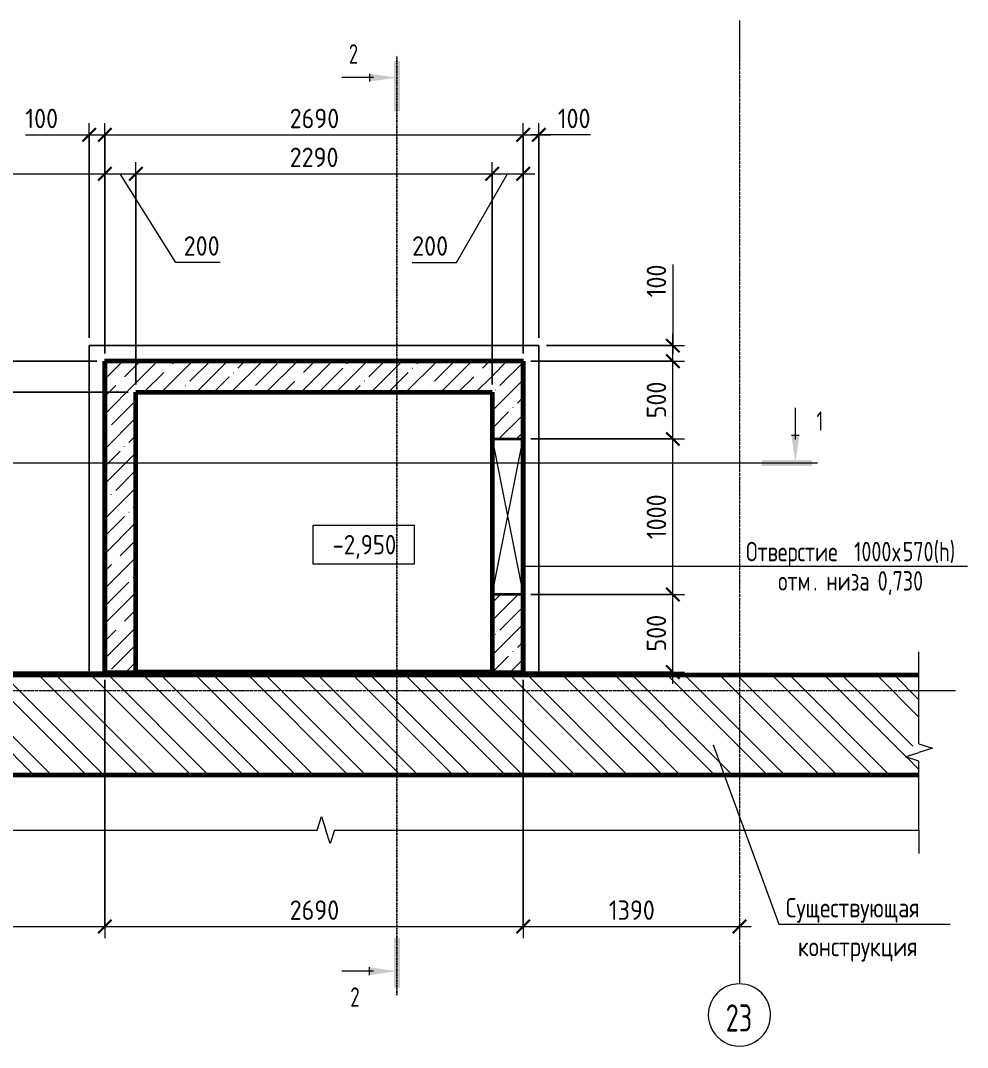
# Model space of a CAD drawing. Header units: millimetres. Extents: x 67134 to 118201, y -4983 to 13821.
# Drawn here: x 70224 to 76311, y 7217 to 13821 of the extents above; entities that cross this region are included whole.
import ezdxf

# ---------------------------------------------------------------- set-up
doc = ezdxf.new("R2010")
doc.units = ezdxf.units.MM
doc.linetypes.add('02 Штрихпунктирная _20 мм_', pattern=[25, 20, -2.5, 0, -2.5])
doc.linetypes.add('04 Пунктир 10мм', pattern=[10, 0, -10])
for name, color, linetype, lineweight in [('AA_Dim', 7, 'Continuous', 9), ('AA_Dim-50', 7, 'Continuous', 9), ('AA_Oformlenie', 7, 'Continuous', 9), ('AA_Razrez', 7, 'Continuous', 9), ('AA_Vinoska', 7, 'Continuous', 9), ('AA_Visotnaya otmetka', 7, 'Continuous', 9), ('AF_Okno', 7, 'Continuous', 20), ('AF_Pokritie', 7, 'Continuous', 9), ('AF_Stena', 7, 'Continuous', 20), ('AF_Stena_Гидроизоляция', 253, 'Continuous', 20), ('AF_Stena_Опалубка', 253, 'Continuous', 20), ('KR_Fundament', 7, 'Continuous', 20), ('Оси', 7, 'Continuous', 9)]:
    doc.layers.add(name, color=color, linetype=linetype, lineweight=lineweight)
doc.styles.add('GOST Common', font='GOST_Common.ttf', dxfattribs={"width": 0.85, "height": 125})
doc.styles.add('ISOCPEUR', font='isocpeur.TTF', dxfattribs={"width": 0.9, "height": 125})
doc.styles.add('ISOCPEUR_1', font='isocpeur.TTF', dxfattribs={"width": 0.85, "height": 125})
doc.styles.add('ISOCPEUR_2', font='isocpeur.TTF', dxfattribs={"width": 0.75, "height": 125})
doc.styles.add('ISOCPEUR_3', font='isocpeur.TTF', dxfattribs={"width": 0.7, "height": 125})
doc.styles.add('ISOCPEUR_4', font='isocpeur.TTF', dxfattribs={"width": 0.7, "height": 175})
doc.dimstyles.new('00_Точн_3_знака__прозр_', dxfattribs={"dimscale": 304.8, "dimtxt": 125.344371, "dimasz": 0.278871, "dimexe": 0.246063, "dimexo": 0.164042, "dimgap": 0.016404, "dimtad": 1, "dimdec": 3, "dimrnd": 0.001, "dimdsep": 46, "dimtxsty": 'ISOCPEUR', "dimblk1": 'OBLIQUE', "dimblk2": 'OBLIQUE', "dimsah": 1, "dimcen": 0.09, "dimdle": 0.246063, "dimazin": 0, "dimtfac": 1, "dimtdec": 4, "dimtix": 1, "dimtmove": 0, "dimatfit": 3, "dimfxl": 1, "dimtvp": 1, "dimtolj": 1, "dimtzin": 0, "dimlwd": 18, "dimlwe": 18, "dimarcsym": 2})
doc.dimstyles.new('00_Точн_3_знака__прозр__1', dxfattribs={"dimscale": 304.8, "dimtxt": 125.344371, "dimasz": 0.278871, "dimexe": 0.246063, "dimexo": 0.164042, "dimgap": 0.016404, "dimtad": 1, "dimdec": 3, "dimrnd": 0.001, "dimdsep": 46, "dimtxsty": 'ISOCPEUR', "dimblk1": 'OBLIQUE', "dimblk2": 'OBLIQUE', "dimsah": 1, "dimcen": 0.09, "dimdle": 0.246063, "dimazin": 0, "dimtfac": 1, "dimtdec": 4, "dimtix": 1, "dimtmove": 1, "dimatfit": 3, "dimfxl": 1, "dimtvp": 1, "dimtolj": 1, "dimtzin": 0, "dimlwd": 18, "dimlwe": 18, "dimarcsym": 2})
doc.dimstyles.new('05_Округл_5мм__прозр_', dxfattribs={"dimscale": 304.8, "dimtxt": 125.344371, "dimasz": 0.278871, "dimexe": 0.246063, "dimexo": 0.164042, "dimgap": 0.016404, "dimtad": 1, "dimdec": 0, "dimrnd": 5, "dimdsep": 46, "dimtxsty": 'ISOCPEUR', "dimblk1": 'OBLIQUE', "dimblk2": 'OBLIQUE', "dimsah": 1, "dimcen": 0.09, "dimdle": 0.246063, "dimazin": 0, "dimtfac": 1, "dimtdec": 4, "dimtix": 1, "dimtmove": 1, "dimatfit": 3, "dimfxl": 1, "dimtvp": 1, "dimtolj": 1, "dimtzin": 0, "dimlwd": 18, "dimlwe": 18, "dimarcsym": 2})
doc.dimstyles.new('05_Округл_5мм__прозр__1', dxfattribs={"dimscale": 304.8, "dimtxt": 125.344371, "dimasz": 0.278871, "dimexe": 0.246063, "dimexo": 0.164042, "dimgap": 0.016404, "dimtad": 1, "dimdec": 0, "dimrnd": 5, "dimdsep": 46, "dimtxsty": 'ISOCPEUR', "dimblk1": 'OBLIQUE', "dimblk2": 'OBLIQUE', "dimsah": 1, "dimcen": 0.09, "dimdle": 0.246063, "dimazin": 0, "dimtfac": 1, "dimtdec": 4, "dimtix": 1, "dimtmove": 0, "dimatfit": 3, "dimfxl": 1, "dimtvp": 1, "dimtolj": 1, "dimtzin": 0, "dimlwd": 18, "dimlwe": 18, "dimarcsym": 2})
pattern_1 = [(45, (83295.76, -55205.68), (-112.2532, 112.2532), []), (45, (83408.01, -55205.68), (-112.2532, 112.2532), [198.438, -39.688, 1.676, -38.011])]

# ---------------------------------------------------------------- blocks, each defined once
blk = doc.blocks.new('231_Отверстие прямоугольное в стене _Окно_Стена_ - Отверстие прямоугольное с обрамлением-4060099-Схема расположения форшахты в_о 22-23_Б')
at = {"layer": 'AA_Oformlenie', "lineweight": 35}
for p, q in [((-375, -100), (-375, 100)), ((-375, 100), (625, 100)), ((625, 100), (625, -100)), ((625, -100), (-375, -100))]:
    blk.add_line(p, q, dxfattribs=at)
at = {"layer": 'AA_Oformlenie'}
for p, q in [((-375, 100), (-375, -100)), ((625, 100), (-375, 100)), ((625, 100), (-375, -100)), ((-375, 100), (625, -100)), ((625, 100), (625, -100)), ((-375, -100), (625, -100))]:
    blk.add_line(p, q, dxfattribs=at)
at = {"layer": 'AF_Okno', "lineweight": 9}
for p, q in [((482.5, 100), (-375, 100)), ((625, 100), (482.5, 100)), ((-375, -100), (-232.5, -100)), ((-232.5, -100), (625, -100))]:
    blk.add_line(p, q, dxfattribs=at)
blk = doc.blocks.new('011_ЛинияОбрыва _ЭлУзла_Линия_ - Тип 1-4027344-Схема расположения форшахты в_о 22-23_Б')
at = {"layer": 'AA_Oformlenie'}
for p, q in [((0, 0), (4176.6, 0)), ((4287.9, 0), (8044.3, 0))]:
    blk.add_line(p, q, dxfattribs=at)
blk = doc.blocks.new('011_ЛинияОбрыва _ЭлУзла_Линия_ - Тип 1-4027318-Схема расположения форшахты в_о 22-23_Б')
at = {"layer": 'AA_Oformlenie'}
for p, q in [((0, 0), (442.5, 0)), ((553.8, 0), (995, 0))]:
    blk.add_line(p, q, dxfattribs=at)
blk = doc.blocks.new('DIMBLOCK1-Схема расположения форшахты в_о 22-23_Б')
at = {"layer": 'AA_Dim-50', "lineweight": 18}
for p, q in [((70765.1, 9580), (70765.1, 7919.4)), ((70765.1, 7994.4), (70765.1, 9580)), ((68520.1, 7994.4), (70765.1, 7994.4)), ((68595.1, 8004.5), (68595.1, 7919.4)), ((68595.1, 7994.4), (68595.1, 8004.5))]:
    blk.add_line(p, q, dxfattribs=at)
at = {"layer": 'AA_Dim-50', "lineweight": 30}
for p, q in [((68595.1, 7994.4), (68552.6, 7951.9)), ((68595.1, 7994.4), (68637.6, 8036.9)), ((70765.1, 7994.4), (70722.6, 7951.9)), ((70765.1, 7994.4), (70807.6, 8036.9))]:
    blk.add_line(p, q, dxfattribs=at)
at = {"layer": 'AA_Dim-50', "color": 0, "lineweight": 18, "insert": (69535.8, 8162.2), "char_height": 125, "width": 346.234, "attachment_point": 1, "line_spacing_factor": 1.135194, "style": 'ISOCPEUR'}
blk.add_mtext('2170', dxfattribs=at)
blk = doc.blocks.new('_Oblique')
at = {"color": 0, "linetype": 'ByBlock', "lineweight": -2}
blk.add_line((-0.5, -0.5), (0.5, 0.5), dxfattribs=at)
blk = doc.blocks.new('DIMBLOCK2-Схема расположения форшахты в_о 22-23_Б')
at = {"layer": 'AA_Dim-50', "lineweight": 18}
for p, q in [((70765.1, 9580), (70765.1, 7919.4)), ((70765.1, 7994.4), (70765.1, 9580)), ((73455.1, 9580), (73455.1, 7919.4)), ((73455.1, 7994.4), (73455.1, 9580)), ((70765.1, 7994.4), (73455.1, 7994.4))]:
    blk.add_line(p, q, dxfattribs=at)
at = {"layer": 'AA_Dim-50', "lineweight": 30}
for p, q in [((70765.1, 7994.4), (70722.6, 7951.9)), ((70765.1, 7994.4), (70807.6, 8036.9)), ((73455.1, 7994.4), (73412.6, 7951.9)), ((73455.1, 7994.4), (73497.6, 8036.9))]:
    blk.add_line(p, q, dxfattribs=at)
at = {"layer": 'AA_Dim-50', "color": 0, "lineweight": 18, "insert": (71954, 8162.2), "char_height": 125, "width": 374.614, "attachment_point": 1, "line_spacing_factor": 1.135194, "style": 'ISOCPEUR'}
blk.add_mtext('2690', dxfattribs=at)
blk = doc.blocks.new('DIMBLOCK3-Схема расположения форшахты в_о 22-23_Б')
at = {"layer": 'AA_Dim-50', "lineweight": 18}
for p, q in [((73455.1, 9580), (73455.1, 7919.4)), ((73455.1, 7994.4), (73455.1, 9580)), ((73455.1, 7994.4), (74920.1, 7994.4)), ((74845.1, 8004.5), (74845.1, 7919.4)), ((74845.1, 7994.4), (74845.1, 8004.5))]:
    blk.add_line(p, q, dxfattribs=at)
at = {"layer": 'AA_Dim-50', "lineweight": 30}
for p, q in [((73455.1, 7994.4), (73412.6, 7951.9)), ((73455.1, 7994.4), (73497.6, 8036.9)), ((74845.1, 7994.4), (74802.6, 7951.9)), ((74845.1, 7994.4), (74887.6, 8036.9))]:
    blk.add_line(p, q, dxfattribs=at)
at = {"layer": 'AA_Dim-50', "color": 0, "lineweight": 18, "insert": (74005.8, 8162.2), "char_height": 125, "width": 346.234, "attachment_point": 1, "line_spacing_factor": 1.135194, "style": 'ISOCPEUR'}
blk.add_mtext('1390', dxfattribs=at)
blk = doc.blocks.new('DIMBLOCK4-Схема расположения форшахты в_о 22-23_Б')
at = {"layer": 'AA_Dim-50', "lineweight": 18}
for p, q in [((69955.9, 12181.7), (69955.9, 11897.5)), ((69955.9, 11897.5), (69955.9, 11530)), ((69955.9, 11705), (69955.9, 11430)), ((70715.1, 11630), (69880.9, 11630)), ((69955.9, 11630), (70715.1, 11630)), ((70915.1, 11430), (69880.9, 11430)), ((69955.9, 11430), (70915.1, 11430))]:
    blk.add_line(p, q, dxfattribs=at)
at = {"layer": 'AA_Dim-50', "lineweight": 30}
for p, q in [((69955.9, 11630), (69913.4, 11672.5)), ((69955.9, 11630), (69998.4, 11587.5)), ((69955.9, 11430), (69913.4, 11472.5)), ((69955.9, 11430), (69998.4, 11387.5))]:
    blk.add_line(p, q, dxfattribs=at)
at = {"layer": 'AA_Dim-50', "color": 0, "lineweight": 18, "insert": (69788.1, 11947.5), "char_height": 125, "width": 280.961, "attachment_point": 1, "rotation": 90, "line_spacing_factor": 1.135194, "style": 'ISOCPEUR'}
blk.add_mtext('200', dxfattribs=at)
blk = doc.blocks.new('DIMBLOCK5-Схема расположения форшахты в_о 22-23_Б')
at = {"layer": 'AA_Dim-50', "lineweight": 18}
for p, q in [((70915.1, 11430), (69880.9, 11430)), ((69955.9, 11430), (69955.9, 9629.5)), ((69955.9, 11430), (70915.1, 11430)), ((70715.1, 9629.5), (69880.9, 9629.5)), ((69955.9, 9629.5), (70715.1, 9629.5))]:
    blk.add_line(p, q, dxfattribs=at)
at = {"layer": 'AA_Dim-50', "lineweight": 30}
for p, q in [((69955.9, 11430), (69913.4, 11472.5)), ((69955.9, 11430), (69998.4, 11387.5)), ((69955.9, 9629.5), (69913.4, 9672)), ((69955.9, 9629.5), (69998.4, 9587))]:
    blk.add_line(p, q, dxfattribs=at)
at = {"layer": 'AA_Dim-50', "color": 0, "lineweight": 18, "insert": (69788.1, 10385.5), "char_height": 125, "width": 346.234, "attachment_point": 1, "rotation": 90, "line_spacing_factor": 1.135194, "style": 'ISOCPEUR'}
blk.add_mtext('1800', dxfattribs=at)
blk = doc.blocks.new('DIMBLOCK6-Схема расположения форшахты в_о 22-23_Б')
at = {"layer": 'AA_Dim-50', "lineweight": 18}
for p, q in [((69698.1, 10237.5), (69698.1, 9787.8)), ((69698.1, 9787.8), (69955.9, 9619.7)), ((70715.1, 9629.5), (69880.9, 9629.5)), ((69966, 9610), (69880.9, 9610)), ((69955.9, 9629.5), (69955.9, 9610)), ((69955.9, 9629.5), (70715.1, 9629.5)), ((69955.9, 9610), (69966, 9610))]:
    blk.add_line(p, q, dxfattribs=at)
at = {"layer": 'AA_Dim-50', "lineweight": 30}
for p, q in [((69955.9, 9629.5), (69913.4, 9672)), ((69955.9, 9610), (69913.4, 9652.5)), ((69955.9, 9629.5), (69998.4, 9587)), ((69955.9, 9610), (69998.4, 9567.5))]:
    blk.add_line(p, q, dxfattribs=at)
at = {"layer": 'AA_Dim-50', "color": 0, "lineweight": 18, "insert": (69530.3, 9837.8), "char_height": 125, "width": 479.62, "attachment_point": 1, "rotation": 90, "line_spacing_factor": 1.135194, "style": 'ISOCPEUR'}
blk.add_mtext('д.ш.20', dxfattribs=at)
blk = doc.blocks.new('Высотные отметки - Рамка вверх-400294-Схема расположения форшахты в_о 22-23_Б')
at = {"layer": 'AA_Vinoska'}
for p, q in [((-13, 0), (-13, 5)), ((-13, 5), (0, 5)), ((0, 5), (0, 0)), ((0, 0), (-13, 0))]:
    blk.add_line(p, q, dxfattribs=at)
blk = doc.blocks.new('DIMBLOCK8-Схема расположения форшахты в_о 22-23_Б')
at = {"layer": 'AA_Dim-50', "lineweight": 18}
for p, q in [((70765.1, 11680), (70765.1, 12910.6)), ((68520.1, 12835.6), (70765.1, 12835.6)), ((68595.1, 12845.7), (68595.1, 12760.6)), ((68595.1, 12835.6), (68595.1, 12845.7)), ((70765.1, 12835.6), (70765.1, 11680))]:
    blk.add_line(p, q, dxfattribs=at)
at = {"layer": 'AA_Dim-50', "lineweight": 30}
for p, q in [((68595.1, 12835.6), (68552.6, 12793.1)), ((68595.1, 12835.6), (68637.6, 12878.1)), ((70765.1, 12835.6), (70722.6, 12793.1)), ((70765.1, 12835.6), (70807.6, 12878.1))]:
    blk.add_line(p, q, dxfattribs=at)
at = {"layer": 'AA_Dim-50', "color": 0, "lineweight": 18, "insert": (69535.8, 13003.5), "char_height": 125, "width": 346.234, "attachment_point": 1, "line_spacing_factor": 1.135194, "style": 'ISOCPEUR'}
blk.add_mtext('2170', dxfattribs=at)
blk = doc.blocks.new('DIMBLOCK9-Схема расположения форшахты в_о 22-23_Б')
at = {"layer": 'AA_Dim-50', "lineweight": 18}
for p, q in [((70765.1, 11680), (70765.1, 12910.6)), ((70965.1, 11480), (70965.1, 12910.6)), ((70765.1, 12835.6), (70965.1, 12835.6)), ((70765.1, 12835.6), (70765.1, 11680)), ((71222.7, 12265.6), (70865.1, 12835.6)), ((70965.1, 12835.6), (70965.1, 11480)), ((71506.8, 12265.6), (71222.7, 12265.6))]:
    blk.add_line(p, q, dxfattribs=at)
at = {"layer": 'AA_Dim-50', "lineweight": 30}
for p, q in [((70765.1, 12835.6), (70722.6, 12793.1)), ((70765.1, 12835.6), (70807.6, 12878.1)), ((70965.1, 12835.6), (70922.6, 12793.1)), ((70965.1, 12835.6), (71007.6, 12878.1))]:
    blk.add_line(p, q, dxfattribs=at)
at = {"layer": 'AA_Dim-50', "color": 0, "lineweight": 18, "insert": (71272.7, 12433.5), "char_height": 125, "width": 280.961, "attachment_point": 1, "line_spacing_factor": 1.135194, "style": 'ISOCPEUR'}
blk.add_mtext('200', dxfattribs=at)
blk = doc.blocks.new('DIMBLOCK10-Схема расположения форшахты в_о 22-23_Б')
at = {"layer": 'AA_Dim-50', "lineweight": 18}
for p, q in [((70965.1, 11480), (70965.1, 12910.6)), ((73255.1, 11480), (73255.1, 12910.6)), ((70965.1, 12835.6), (73255.1, 12835.6)), ((70965.1, 12835.6), (70965.1, 11480)), ((73255.1, 12835.6), (73255.1, 11480))]:
    blk.add_line(p, q, dxfattribs=at)
at = {"layer": 'AA_Dim-50', "lineweight": 30}
for p, q in [((70965.1, 12835.6), (70922.6, 12793.1)), ((70965.1, 12835.6), (71007.6, 12878.1)), ((73255.1, 12835.6), (73212.6, 12793.1)), ((73255.1, 12835.6), (73297.6, 12878.1))]:
    blk.add_line(p, q, dxfattribs=at)
at = {"layer": 'AA_Dim-50', "color": 0, "lineweight": 18, "insert": (71954, 13003.5), "char_height": 125, "width": 374.614, "attachment_point": 1, "line_spacing_factor": 1.135194, "style": 'ISOCPEUR'}
blk.add_mtext('2290', dxfattribs=at)
blk = doc.blocks.new('DIMBLOCK11-Схема расположения форшахты в_о 22-23_Б')
at = {"layer": 'AA_Dim-50', "lineweight": 18}
for p, q in [((73255.1, 11480), (73255.1, 12910.6)), ((73455.1, 11680), (73455.1, 12910.6)), ((73025.5, 12265.6), (73355.1, 12835.6)), ((73255.1, 12835.6), (73530.1, 12835.6)), ((73255.1, 12835.6), (73255.1, 11480)), ((73455.1, 12835.6), (73455.1, 11680)), ((72741.4, 12265.6), (73025.5, 12265.6))]:
    blk.add_line(p, q, dxfattribs=at)
at = {"layer": 'AA_Dim-50', "lineweight": 30}
for p, q in [((73255.1, 12835.6), (73212.6, 12793.1)), ((73255.1, 12835.6), (73297.6, 12878.1)), ((73455.1, 12835.6), (73412.6, 12793.1)), ((73455.1, 12835.6), (73497.6, 12878.1))]:
    blk.add_line(p, q, dxfattribs=at)
at = {"layer": 'AA_Dim-50', "color": 0, "lineweight": 18, "insert": (72741.4, 12433.5), "char_height": 125, "width": 280.961, "attachment_point": 1, "line_spacing_factor": 1.135194, "style": 'ISOCPEUR'}
blk.add_mtext('200', dxfattribs=at)
blk = doc.blocks.new('010_Текст с выноской - Текст 2 строки-4027658-Схема расположения форшахты в_о 22-23_Б')
at = {"layer": 'AA_Vinoska'}
blk.add_line((-11, 0), (11, 0), dxfattribs=at)
blk = doc.blocks.new('DIMBLOCK12-Схема расположения форшахты в_о 22-23_Б')
at = {"layer": 'AA_Dim-50', "lineweight": 30}
for p, q in [((74416.8, 10130), (74374.3, 10172.5)), ((74416.8, 10130), (74459.3, 10087.5)), ((74416.8, 9629.5), (74374.3, 9672)), ((74416.8, 9629.5), (74459.3, 9587))]:
    blk.add_line(p, q, dxfattribs=at)
at = {"layer": 'AA_Dim-50', "lineweight": 18}
for p, q in [((73505.1, 10130), (74491.8, 10130)), ((74416.8, 10130), (73505.1, 10130)), ((74416.8, 9554.5), (74416.8, 10130)), ((73505.1, 9629.5), (74491.8, 9629.5)), ((74416.8, 9629.5), (73505.1, 9629.5))]:
    blk.add_line(p, q, dxfattribs=at)
at = {"layer": 'AA_Dim-50', "color": 0, "lineweight": 18, "insert": (74248.9, 9762.7), "char_height": 125, "width": 280.961, "attachment_point": 1, "rotation": 90, "line_spacing_factor": 1.135194, "style": 'ISOCPEUR'}
blk.add_mtext('500', dxfattribs=at)
blk = doc.blocks.new('DIMBLOCK13-Схема расположения форшахты в_о 22-23_Б')
at = {"layer": 'AA_Dim-50', "lineweight": 30}
for p, q in [((74416.8, 11130), (74374.3, 11172.5)), ((74416.8, 11130), (74459.3, 11087.5)), ((74416.8, 10130), (74374.3, 10172.5)), ((74416.8, 10130), (74459.3, 10087.5))]:
    blk.add_line(p, q, dxfattribs=at)
at = {"layer": 'AA_Dim-50', "lineweight": 18}
for p, q in [((73505.1, 11130), (74491.8, 11130)), ((74416.8, 11130), (73505.1, 11130)), ((74416.8, 10130), (74416.8, 11130)), ((73505.1, 10130), (74491.8, 10130)), ((74416.8, 10130), (73505.1, 10130))]:
    blk.add_line(p, q, dxfattribs=at)
at = {"layer": 'AA_Dim-50', "color": 0, "lineweight": 18, "insert": (74248.9, 10485.7), "char_height": 125, "width": 346.234, "attachment_point": 1, "rotation": 90, "line_spacing_factor": 1.135194, "style": 'ISOCPEUR'}
blk.add_mtext('1000', dxfattribs=at)
blk = doc.blocks.new('DIMBLOCK14-Схема расположения форшахты в_о 22-23_Б')
at = {"layer": 'AA_Dim-50', "lineweight": 18}
for p, q in [((73505.1, 11630), (74491.8, 11630)), ((74416.8, 11630), (73505.1, 11630)), ((74416.8, 11130), (74416.8, 11630)), ((73505.1, 11130), (74491.8, 11130)), ((74416.8, 11130), (73505.1, 11130))]:
    blk.add_line(p, q, dxfattribs=at)
at = {"layer": 'AA_Dim-50', "lineweight": 30}
for p, q in [((74416.8, 11630), (74374.3, 11672.5)), ((74416.8, 11630), (74459.3, 11587.5)), ((74416.8, 11130), (74374.3, 11172.5)), ((74416.8, 11130), (74459.3, 11087.5))]:
    blk.add_line(p, q, dxfattribs=at)
at = {"layer": 'AA_Dim-50', "color": 0, "lineweight": 18, "insert": (74248.9, 11262.9), "char_height": 125, "width": 280.961, "attachment_point": 1, "rotation": 90, "line_spacing_factor": 1.135194, "style": 'ISOCPEUR'}
blk.add_mtext('500', dxfattribs=at)
blk = doc.blocks.new('DIMBLOCK15-Схема расположения форшахты в_о 22-23_Б')
at = {"layer": 'AA_Dim-50', "lineweight": 18}
for p, q in [((74416.8, 12251.5), (74416.8, 11991)), ((74416.8, 11991), (74416.8, 11680)), ((74416.8, 11630), (74416.8, 11805)), ((73605.1, 11730), (74491.8, 11730)), ((74416.8, 11730), (73605.1, 11730)), ((73505.1, 11630), (74491.8, 11630)), ((74416.8, 11630), (73505.1, 11630))]:
    blk.add_line(p, q, dxfattribs=at)
at = {"layer": 'AA_Dim-50', "lineweight": 30}
for p, q in [((74416.8, 11730), (74374.3, 11772.5)), ((74416.8, 11730), (74459.3, 11687.5)), ((74416.8, 11630), (74374.3, 11672.5)), ((74416.8, 11630), (74459.3, 11587.5))]:
    blk.add_line(p, q, dxfattribs=at)
at = {"layer": 'AA_Dim-50', "color": 0, "lineweight": 18, "insert": (74248.9, 12041), "char_height": 125, "width": 252.581, "attachment_point": 1, "rotation": 90, "line_spacing_factor": 1.135194, "style": 'ISOCPEUR'}
blk.add_mtext('100', dxfattribs=at)
blk = doc.blocks.new('042_М_Отверстия - Позиция и размер-2808408-Схема расположения форшахты в_о 22-23_Б')
at = {"layer": 'AA_Vinoska'}
blk.add_line((-15, 0), (15, 0), dxfattribs=at)
blk = doc.blocks.new('Разрез - Номер узла_ спереди-394134-Схема расположения форшахты в_о 22-23_Б')
at = {"layer": 'AA_Razrez'}
for points in [[(7.33, 0.4), (7.33, -0.39), (0.87, -0.39), (0.87, 0.4)], [(3.5, -3.53), (2.5, -3.53), (3, 0)]]:
    blk.add_hatch(color=256, dxfattribs=at).paths.add_polyline_path(points)
for p, q in [((2.5, -3.53), (3.5, -3.53)), ((3, -3), (3, -7.1))]:
    blk.add_line(p, q, dxfattribs=at)
blk = doc.blocks.new('DIMBLOCK16-Схема расположения форшахты в_о 22-23_Б')
at = {"layer": 'AA_Dim-50', "lineweight": 18}
for p, q in [((70665.1, 11780), (70665.1, 13160.6)), ((70765.1, 11680), (70765.1, 13160.6)), ((70254.8, 13085.6), (70515.2, 13085.6)), ((70515.2, 13085.6), (70715.1, 13085.6)), ((70590.1, 13085.6), (70765.1, 13085.6)), ((70665.1, 13085.6), (70665.1, 11780)), ((70765.1, 13085.6), (70765.1, 11680))]:
    blk.add_line(p, q, dxfattribs=at)
at = {"layer": 'AA_Dim-50', "lineweight": 30}
for p, q in [((70665.1, 13085.6), (70622.6, 13043.1)), ((70665.1, 13085.6), (70707.6, 13128.1)), ((70765.1, 13085.6), (70722.6, 13043.1)), ((70765.1, 13085.6), (70807.6, 13128.1))]:
    blk.add_line(p, q, dxfattribs=at)
at = {"layer": 'AA_Dim-50', "color": 0, "lineweight": 18, "insert": (70254.8, 13253.5), "char_height": 125, "width": 252.581, "attachment_point": 1, "line_spacing_factor": 1.135194, "style": 'ISOCPEUR'}
blk.add_mtext('100', dxfattribs=at)
blk = doc.blocks.new('DIMBLOCK17-Схема расположения форшахты в_о 22-23_Б')
at = {"layer": 'AA_Dim-50', "lineweight": 18}
for p, q in [((70765.1, 11680), (70765.1, 13160.6)), ((73455.1, 11680), (73455.1, 13160.6)), ((70765.1, 13085.6), (73455.1, 13085.6)), ((70765.1, 13085.6), (70765.1, 11680)), ((73455.1, 13085.6), (73455.1, 11680))]:
    blk.add_line(p, q, dxfattribs=at)
at = {"layer": 'AA_Dim-50', "lineweight": 30}
for p, q in [((70765.1, 13085.6), (70722.6, 13043.1)), ((70765.1, 13085.6), (70807.6, 13128.1)), ((73455.1, 13085.6), (73412.6, 13043.1)), ((73455.1, 13085.6), (73497.6, 13128.1))]:
    blk.add_line(p, q, dxfattribs=at)
at = {"layer": 'AA_Dim-50', "color": 0, "lineweight": 18, "insert": (71954, 13253.5), "char_height": 125, "width": 374.614, "attachment_point": 1, "line_spacing_factor": 1.135194, "style": 'ISOCPEUR'}
blk.add_mtext('2690', dxfattribs=at)
blk = doc.blocks.new('DIMBLOCK18-Схема расположения форшахты в_о 22-23_Б')
at = {"layer": 'AA_Dim-50', "lineweight": 18}
for p, q in [((73455.1, 11680), (73455.1, 13160.6)), ((73555.1, 11780), (73555.1, 13160.6)), ((73455.1, 13085.6), (73630.1, 13085.6)), ((73455.1, 13085.6), (73455.1, 11680)), ((73627.4, 13085.6), (73505.1, 13085.6)), ((73555.1, 13085.6), (73555.1, 11780)), ((73887.9, 13085.6), (73627.4, 13085.6))]:
    blk.add_line(p, q, dxfattribs=at)
at = {"layer": 'AA_Dim-50', "lineweight": 30}
for p, q in [((73455.1, 13085.6), (73412.6, 13043.1)), ((73455.1, 13085.6), (73497.6, 13128.1)), ((73555.1, 13085.6), (73512.6, 13043.1)), ((73555.1, 13085.6), (73597.6, 13128.1))]:
    blk.add_line(p, q, dxfattribs=at)
at = {"layer": 'AA_Dim-50', "color": 0, "lineweight": 18, "insert": (73677.4, 13253.5), "char_height": 125, "width": 252.581, "attachment_point": 1, "line_spacing_factor": 1.135194, "style": 'ISOCPEUR'}
blk.add_mtext('100', dxfattribs=at)
blk = doc.blocks.new('Разрез - Номер узла_ сзади-394133-Схема расположения форшахты в_о 22-23_Б')
at = {"layer": 'AA_Razrez'}
for points in [[(7.33, 0.4), (7.33, -0.39), (0.87, -0.39), (0.87, 0.4)], [(3.5, -3.53), (2.5, -3.53), (3, 0)]]:
    blk.add_hatch(color=256, dxfattribs=at).paths.add_polyline_path(points)
for p, q in [((2.5, -3.53), (3.5, -3.53)), ((3, -3), (3, -7.1))]:
    blk.add_line(p, q, dxfattribs=at)
blk = doc.blocks.new('Ось сетки - d_4мм-2765513-Схема расположения форшахты в_о 22-23_Б')
at = {"layer": 'Оси'}
for start, end in [(360, 180), (360, 180), (180, 360), (180, 360)]:
    blk.add_arc((0, 0), 4, start, end, dxfattribs=at)

msp = doc.modelspace()

# ---------------------------------------------------------------- hatches: boundary and pattern name
at = {"layer": 'AF_Stena', "lineweight": 9}
h = msp.add_hatch(dxfattribs=at)
h.set_pattern_fill('FP_1', color=256, style=0, pattern_type=2)
h.set_pattern_definition(pattern_1)
h.paths.add_polyline_path([(70765.0616, 9630), (70965.0616, 9630), (70965.0616, 11630), (70765.0616, 11630)])
h = msp.add_hatch(dxfattribs=at)
h.set_pattern_fill('FP_1', color=256, style=0, pattern_type=2)
h.set_pattern_definition(pattern_1)
h.paths.add_polyline_path([(73255.0616, 11430), (73255.0616, 11630), (70965.0616, 11630), (70965.0616, 11430)])
h = msp.add_hatch(dxfattribs=at)
h.set_pattern_fill('FP_1', color=256, style=0, pattern_type=2)
h.set_pattern_definition(pattern_1)
h.paths.add_polyline_path([(73255.0616, 9630), (73455.0616, 9630), (73455.0616, 10130), (73255.0616, 10130)])
h.paths.add_polyline_path([(73255.0616, 11130), (73455.0616, 11130), (73455.0616, 11630), (73255.0616, 11630), (73255.0616, 11430)])
h = msp.add_hatch(dxfattribs=at)
h.set_pattern_fill('FP_2', color=256, style=0, pattern_type=2)
h.set_pattern_definition([(135, (83295.76, -55205.68), (-168.3798, -168.3798), []), (135, (83408.01, -55205.68), (-168.3798, -168.3798), [])])
h.paths.add_polyline_path([(75912.7257, 8970), (75999.3282, 8970), (75999.3282, 9057.5), (75912.7257, 9085), (75999.3282, 9112.5), (75960.0755, 9112.5), (75960.0755, 9168.8087), (75999.3282, 9168.8087), (75999.3282, 9610), (68595.0616, 9610), (68595.0616, 8970)])

# ---------------------------------------------------------------- linework, layer by layer
at = {"layer": 'AA_Razrez', "linetype": '04 Пунктир 10мм'}
for p, q in [((72643.2639, 7557.2154), (72643.2639, 13603.8936)), ((67273.5893, 10975.9045), (75354.7541, 10975.9045))]:
    msp.add_line(p, q, dxfattribs=at)
at = {"layer": 'AA_Vinoska'}
for p, q in [((73440.9198, 10311.0981), (74810.8426, 10311.0981)), ((75999.3282, 9610), (75999.3282, 9760)), ((74675.2445, 9163.0681), (75099.1546, 8008.946)), ((75999.3282, 9168.8087), (76085.9784, 9140.6543)), ((76085.9784, 9140.6543), (75999.3282, 9112.5)), ((75912.7257, 9085), (75999.3282, 9112.5)), ((75999.3282, 9057.5), (75912.7257, 9085)), ((72131.6391, 8615), (72159.1391, 8701.6025)), ((72159.1391, 8701.6025), (72186.6391, 8615)), ((72214.7934, 8528.3499), (72186.6391, 8615)), ((72242.9478, 8615), (72214.7934, 8528.3499)), ((75999.3282, 8615), (75999.3282, 8465))]:
    msp.add_line(p, q, dxfattribs=at)
at = {"layer": 'AA_Visotnaya otmetka'}
msp.add_line((72754.5426, 10324.8141), (72754.5426, 10324.8141), dxfattribs=at)
msp.add_line((72754.5426, 10324.8141), (72754.5426, 10324.8141), dxfattribs=at)
at = {"layer": 'AF_Pokritie'}
for p, q in [((70665.0616, 9630), (70665.0616, 11730)), ((70665.0616, 11730), (73555.0616, 11730)), ((73555.0616, 11730), (70665.0616, 11730)), ((70665.0616, 11730), (70665.0616, 9630)), ((73555.0616, 11730), (73555.0616, 9630)), ((73555.0616, 9630), (73555.0616, 11730)), ((73555.0616, 9630), (70665.0616, 9630)), ((70665.0616, 9630), (73555.0616, 9630))]:
    msp.add_line(p, q, dxfattribs=at)
at = {"layer": 'AF_Stena_Гидроизоляция'}
for p, q in [((73456.0616, 11631), (70764.0616, 11631)), ((70764.0616, 11631), (73456.0616, 11631)), ((70764.0616, 11630), (70764.0616, 11631)), ((70764.0616, 11630), (70764.0616, 11631)), ((73456.0616, 11630), (70764.0616, 11630)), ((70764.0616, 11630), (73456.0616, 11630)), ((73456.0616, 11631), (73456.0616, 11630)), ((73456.0616, 11630), (73456.0616, 11631))]:
    msp.add_line(p, q, dxfattribs=at)
at = {"layer": 'AF_Stena_Гидроизоляция', "lineweight": 60}
for p, q in [((70764.0616, 11630), (70764.0616, 9630)), ((70765.0616, 11630), (70764.0616, 11630)), ((70765.0616, 9630), (70765.0616, 11630)), ((73455.0616, 11630), (73455.0616, 9630)), ((73456.0616, 11630), (73455.0616, 11630)), ((73456.0616, 9630), (73456.0616, 11630)), ((70764.0616, 9630), (70765.0616, 9630)), ((70765.0616, 9630), (70765.0616, 9629)), ((70765.0616, 9629), (73455.0616, 9629)), ((73255.0616, 9630), (70965.0616, 9630)), ((73455.0616, 9629), (73455.0616, 9630)), ((73455.0616, 9630), (73456.0616, 9630))]:
    msp.add_line(p, q, dxfattribs=at)
at = {"layer": 'AF_Stena_Опалубка', "lineweight": 60}
for p, q in [((70965.0616, 11630), (70765.0616, 11630)), ((70765.0616, 11630), (70765.0616, 9630)), ((73255.0616, 11630), (70965.0616, 11630)), ((73455.0616, 11630), (73255.0616, 11630)), ((73455.0616, 9630), (73455.0616, 11630)), ((70965.0616, 9630), (70965.0616, 11430)), ((70965.0616, 11430), (73255.0616, 11430)), ((73255.0616, 11430), (73255.0616, 9630)), ((75999.3282, 9610), (68595.0616, 9610)), ((68595.0616, 8970), (75999.3282, 8970))]:
    msp.add_line(p, q, dxfattribs=at)
at = {"layer": 'KR_Fundament'}
for p, q in [((70765.0616, 9630), (70765.0616, 11630)), ((70765.0616, 11630), (73455.0616, 11630)), ((73455.0616, 11630), (70765.0616, 11630)), ((70765.0616, 11630), (70765.0616, 9630)), ((73455.0616, 11630), (73455.0616, 9630)), ((73455.0616, 9630), (73455.0616, 11630)), ((73455.0616, 9630), (70765.0616, 9630)), ((70765.0616, 9630), (73455.0616, 9630))]:
    msp.add_line(p, q, dxfattribs=at)
at = {"layer": 'Оси'}
for p, q in [((74845.0616, 13820.9214), (74845.0616, 13570.9214)), ((76235.0285, 9510), (75985.0285, 9510)), ((74845.0616, 7875.4866), (74845.0616, 7625.4866))]:
    msp.add_line(p, q, dxfattribs=at)
at = {"layer": 'Оси', "linetype": '02 Штрихпунктирная _20 мм_'}
for p, q in [((74845.0616, 13570.9214), (74845.0616, 7875.4866)), ((75985.0285, 9510), (67792.9637, 9510))]:
    msp.add_line(p, q, dxfattribs=at)

# ---------------------------------------------------------------- block references
at = {"layer": 'AA_Oformlenie', "rotation": 89.9999999999999}
msp.add_blockref('011_ЛинияОбрыва _ЭлУзла_Линия_ - Тип 1-4027318-Схема расположения форшахты в_о 22-23_Б', (75999.3282, 8615), dxfattribs=at)
at = {"layer": 'AA_Oformlenie'}
msp.add_blockref('011_ЛинияОбрыва _ЭлУзла_Линия_ - Тип 1-4027344-Схема расположения форшахты в_о 22-23_Б', (67955.0616, 8615), dxfattribs=at)
at = {"layer": 'AA_Razrez', "xscale": 49.99999999999998, "yscale": 49.99999999999998, "zscale": 49.99999999999998}
for p, rotation in [((72643.2639, 13603.8936), 269.9999999999998), ((75354.7541, 10975.9045), 180)]:
    msp.add_blockref('Разрез - Номер узла_ спереди-394134-Схема расположения форшахты в_о 22-23_Б', p, dxfattribs=dict(at, rotation=rotation))
at = {"layer": 'AA_Razrez', "extrusion": (0, 0, -1), "xscale": 49.99999999999998, "yscale": 49.99999999999998, "zscale": 49.99999999999998, "rotation": 90.00000000000001}
msp.add_blockref('Разрез - Номер узла_ сзади-394133-Схема расположения форшахты в_о 22-23_Б', (-72643.2639, 7557.2154), dxfattribs=at)
at = {"layer": 'AA_Vinoska'}
for name, p, xscale, yscale, zscale in [('Высотные отметки - Рамка вверх-400294-Схема расположения форшахты в_о 22-23_Б', (72754.5426, 10324.8141), 49.99999999999998, 49.99999999999998, 49.99999999999998), ('042_М_Отверстия - Позиция и размер-2808408-Схема расположения форшахты в_о 22-23_Б', (75560.8426, 10311.0981), 49.99999999999998, 49.99999999999998, 49.99999999999998), ('010_Текст с выноской - Текст 2 строки-4027658-Схема расположения форшахты в_о 22-23_Б', (75649.1546, 8008.946), 50, 50, 50)]:
    msp.add_blockref(name, p, dxfattribs=dict(at, xscale=xscale, yscale=yscale, zscale=zscale))
at = {"layer": 'AF_Okno', "rotation": 89.99999999999991}
msp.add_blockref('231_Отверстие прямоугольное в стене _Окно_Стена_ - Отверстие прямоугольное с обрамлением-4060099-Схема расположения форшахты в_о 22-23_Б', (73355.0616, 10505), dxfattribs=at)
at = {"layer": 'Оси', "xscale": 49.99999999999998, "yscale": 49.99999999999998, "zscale": 49.99999999999998, "rotation": 180}
msp.add_blockref('Ось сетки - d_4мм-2765513-Схема расположения форшахты в_о 22-23_Б', (74845.0616, 7425.4866), dxfattribs=at)

# ---------------------------------------------------------------- texts
at = {"layer": 'AA_Razrez', "char_height": 125, "attachment_point": 1, "style": 'ISOCPEUR_3'}
for s, insert, width in [('\\fISOCPEUR|b0|i0|c204|p34|;\\W.7;2', (72334.2204, 13668.6242), 75.759469), ('\\fISOCPEUR|b0|i0|c204|p34|;\\W.7;1', (75340.7253, 11308.0574), 53.312219), ('\\fISOCPEUR|b0|i0|c204|p34|;\\W.7;2', (72343.8075, 7603.4535), 75.759469)]:
    msp.add_mtext(s, dxfattribs=dict(at, insert=insert, width=width))
at = {"layer": 'AA_Vinoska', "char_height": 125, "attachment_point": 1}
for s, insert, width, style in [('Отверстие', (74887.6758, 10468.0871), 769.62, 'ISOCPEUR_2'), (' 1000', (75522.6758, 10468.0871), 369.778359, 'ISOCPEUR_2'), ('570(h)', (75894.7462, 10468.0871), 414.873281, 'ISOCPEUR_2'), ('\\fISOCPEUR|b0|i0|c204|p34|;\\W.75;х', (75827.7735, 10468.0871), 81.170859, 'ISOCPEUR_2'), ('отм', (75093.5508, 10279.7191), 273.575859, 'ISOCPEUR_2'), ('низа', (75403.6094, 10279.7191), 327.689766, 'ISOCPEUR_2'), (' 0,730', (75673.9805, 10279.7191), 432.91125, 'ISOCPEUR_2'), ('. ', (75319.2735, 10279.7191), 102.215156, 'ISOCPEUR_2'), ('Существующая', (75143.6312, 8178.0613), 1219.767531, 'GOST Common'), ('конструкция', (75220.9812, 7928.0613), 1032.373078, 'GOST Common')]:
    msp.add_mtext(s, dxfattribs=dict(at, insert=insert, width=width, style=style))
at = {"layer": 'AA_Visotnaya otmetka', "insert": (72229.6265, 10512.6539), "char_height": 125, "width": 479.798668, "attachment_point": 1, "line_spacing_factor": 1.135194, "style": 'ISOCPEUR_1'}
msp.add_mtext('-2,950', dxfattribs=at)
at = {"layer": 'Оси', "insert": (74757.1019, 7494.0898), "char_height": 175, "width": 207.637062, "attachment_point": 1, "style": 'ISOCPEUR_4'}
msp.add_mtext('23', dxfattribs=at)

# ---------------------------------------------------------------- dimensions: what is measured, and where the dimension line sits
at = {"layer": 'AA_Dim', "lineweight": 18}
for base, p1, p2, override, picture, middle in [((70765.0616, 13085.6293), (70665.0616, 11730), (70765.0616, 11630), {"dimpost": '<>', "dimfxl": 141.421356}, 'DIMBLOCK16-Схема расположения форшахты в_о 22-23_Б', (70381.0421, 13170.1358)), ((73555.0616, 13085.6293), (73455.0616, 11630), (73555.0616, 11730), {"dimpost": '<>', "dimfxl": 141.421356}, 'DIMBLOCK18-Схема расположения форшахты в_о 22-23_Б', (73803.6989, 13170.1358)), ((70965.0616, 12835.6446), (70765.0616, 11630), (70965.0616, 11430), {"dimpost": '<>', "dimfxl": 282.842712}, 'DIMBLOCK9-Схема расположения форшахты в_о 22-23_Б', (71413.1517, 12350.1447)), ((73455.0616, 12835.6446), (73255.0616, 11430), (73455.0616, 11630), {"dimpost": '<>', "dimfxl": 282.842712}, 'DIMBLOCK11-Схема расположения форшахты в_о 22-23_Б', (72881.8526, 12350.1447))]:
    dim = msp.add_linear_dim(base=base, p1=p1, p2=p2, dimstyle='00_Точн_3_знака__прозр__1', override=override, dxfattribs=at)
    dim.commit()
    dim.dimension.update_dxf_attribs({"geometry": picture, "text_midpoint": middle, "dimtype": 160})
for base, p1, p2, override, picture, middle in [((73455.0616, 13085.6293), (70765.0616, 11630), (73455.0616, 11630), {"dimpost": '<>', "dimfxl": 2690}, 'DIMBLOCK17-Схема расположения форшахты в_о 22-23_Б', (72110.0616, 13153.1293)), ((70765.0616, 12835.6446), (68595.0616, 12895.7487), (70765.0616, 11630), {"dimpost": '<>', "dimfxl": 2512.174295}, 'DIMBLOCK8-Схема расположения форшахты в_о 22-23_Б', (69680.0616, 12903.1446)), ((73255.0616, 12835.6446), (70965.0616, 11430), (73255.0616, 11430), {"dimpost": '<>', "dimfxl": 2290}, 'DIMBLOCK10-Схема расположения форшахты в_о 22-23_Б', (72110.0616, 12903.1446)), ((70765.0616, 7994.3942), (68595.0616, 8054.4983), (70765.0616, 9630), {"dimpost": '<>', "dimfxl": 2681.623695}, 'DIMBLOCK1-Схема расположения форшахты в_о 22-23_Б', (69680.0616, 8061.8942)), ((73455.0616, 7994.3942), (70765.0616, 9630), (73455.0616, 9630), {"dimpost": '<>', "dimfxl": 2690}, 'DIMBLOCK2-Схема расположения форшахты в_о 22-23_Б', (72110.0616, 8061.8942)), ((74845.0616, 7994.3942), (73455.0616, 9630), (74845.0616, 8054.4983), {"dimpost": '<>', "dimfxl": 2101.024903}, 'DIMBLOCK3-Схема расположения форшахты в_о 22-23_Б', (74150.0616, 8061.8942))]:
    dim = msp.add_linear_dim(base=base, p1=p1, p2=p2, dimstyle='00_Точн_3_знака__прозр_', override=override, dxfattribs=at)
    dim.commit()
    dim.dimension.update_dxf_attribs({"geometry": picture, "text_midpoint": middle})
for base, p1, p2, override, picture, middle in [((74416.752, 11730), (73455.0616, 11630), (73555.0616, 11730), {"dimpost": '<>', "dimfxl": 141.421356}, 'DIMBLOCK15-Схема расположения форшахты в_о 22-23_Б', (74332.2456, 12167.3295)), ((69955.9412, 11430), (70765.0616, 11630), (70965.0616, 11430), {"dimpost": '<>', "dimfxl": 282.842712}, 'DIMBLOCK4-Схема расположения форшахты в_о 22-23_Б', (69871.4347, 12088.0014)), ((69955.9412077426, 9609.9999999998), (70765.0616079715, 9629.4999999998), (70016.0452841434, 9609.9999999998), {"dimpost": 'д.ш.<>', "dimfxl": 749.270114}, 'DIMBLOCK6-Схема расположения форшахты в_о 22-23_Б', (69613.6295785932, 10077.6542603257))]:
    dim = msp.add_linear_dim(base=base, p1=p1, p2=p2, angle=90, dimstyle='05_Округл_5мм__прозр_', override=override, dxfattribs=at)
    dim.commit()
    dim.dimension.update_dxf_attribs({"geometry": picture, "text_midpoint": middle, "dimtype": 160, "text_rotation": 90})
for base, p1, p2, override, picture, middle in [((74416.752, 11630), (73455.0616, 11130), (73455.0616, 11630), {"dimpost": '<>', "dimfxl": 500}, 'DIMBLOCK14-Схема расположения форшахты в_о 22-23_Б', (74349.252, 11380)), ((69955.9412077426, 9629.4999999998), (70965.0616079715, 11429.9999999998), (70765.0616079715, 9629.4999999998), {"dimpost": '<>', "dimfxl": 1811.57397}, 'DIMBLOCK5-Схема расположения форшахты в_о 22-23_Б', (69888.4412077426, 10529.7499999997)), ((74416.752, 11130), (73455.0616, 10130), (73455.0616, 11130), {"dimpost": '<>', "dimfxl": 1000}, 'DIMBLOCK13-Схема расположения форшахты в_о 22-23_Б', (74349.252, 10630)), ((74416.7520430688, 10129.9999999998), (73455.0616079715, 9629.4999999998), (73455.0616079715, 10129.9999999998), {"dimpost": '<>', "dimfxl": 500.5}, 'DIMBLOCK12-Схема расположения форшахты в_о 22-23_Б', (74349.2520430688, 9879.7499999998))]:
    dim = msp.add_linear_dim(base=base, p1=p1, p2=p2, angle=90, dimstyle='05_Округл_5мм__прозр__1', override=override, dxfattribs=at)
    dim.commit()
    dim.dimension.update_dxf_attribs({"geometry": picture, "text_midpoint": middle})

doc.saveas('drawing.dxf')
